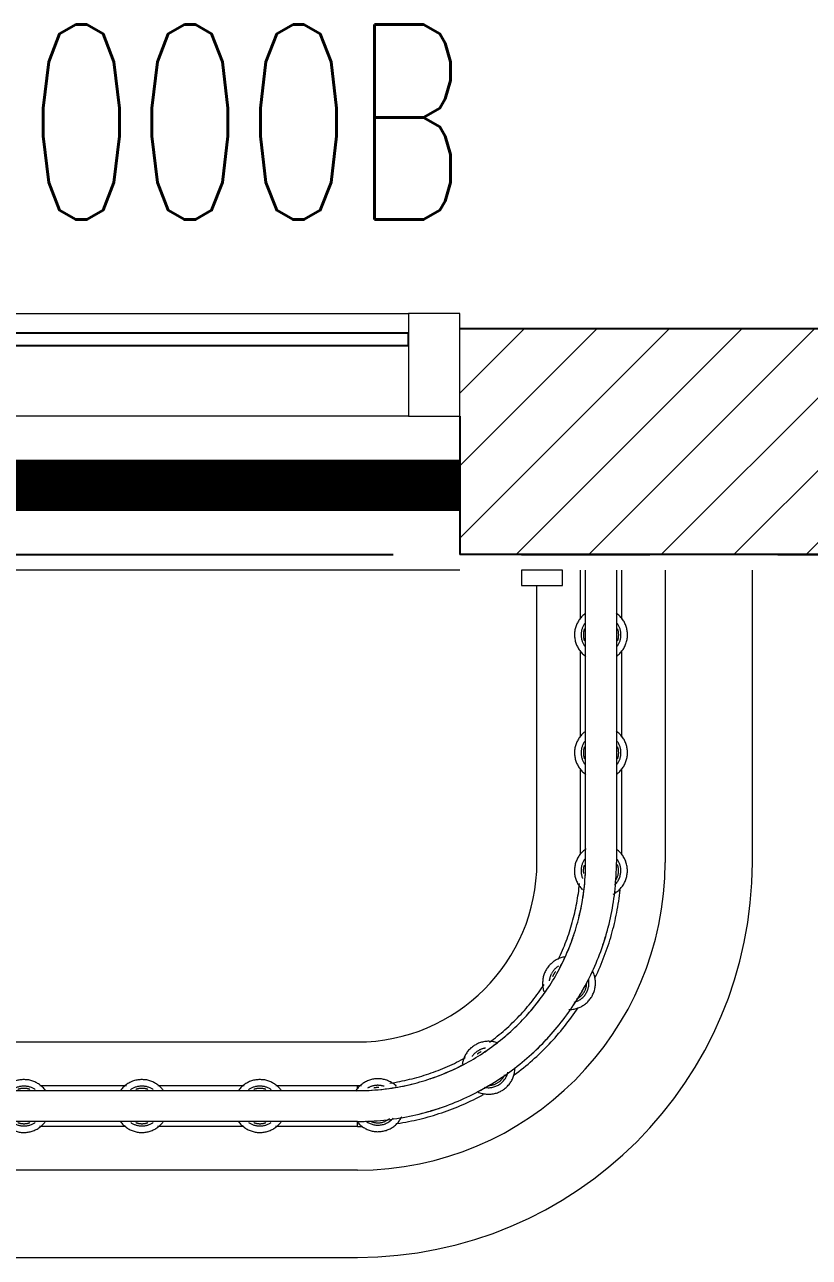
# Model space of a CAD drawing. Header units: millimetres. Extents: x -529861 to -223882, y -171969 to 61504.
# Drawn here: x -426157 to -425392, y -134162 to -132960 of the extents above; entities that cross this region are included whole.
import ezdxf
from ezdxf.enums import TextEntityAlignment as Align

# ---------------------------------------------------------------- set-up
doc = ezdxf.new("R2010")
doc.units = ezdxf.units.MM
doc.header["$LTSCALE"] = 5000
doc.linetypes.add('CENTER', pattern=[2, 1.25, -0.25, 0.25, -0.25])
doc.linetypes.add('Overhead', pattern=[3.96875, 2.38125, -1.5875])
for name, color, linetype, lineweight in [('A-DOOR', 8, 'Continuous', 9), ('A-DOOR-CUT', 7, 'Continuous', 18), ('A-DOOR-GLASS', 4, 'Continuous', 25), ('A-FLOR-HRAL-1', 8, 'Overhead', 5), ('A-WALL-CUT-1', 10, 'Continuous', 25), ('A-WALL-PATT-1', 8, 'Continuous', 5), ('A-WALL-PROJECTION', 7, 'Continuous', 9)]:
    doc.layers.add(name, color=color, linetype=linetype, lineweight=lineweight)
for name, color, linetype in [('KCS_AXIS', 18, 'CENTER'), ('KCS_BORDER', 3, 'Continuous'), ('KCS_LANH_TO', 3, 'Continuous'), ('KCS_TEXT', 2, 'Continuous')]:
    doc.layers.add(name, color=color, linetype=linetype)
doc.styles.add('vnsimpli', font='vnsimli.shx', dxfattribs={"width": 0.65})

# ---------------------------------------------------------------- blocks, each defined once
blk = doc.blocks.new('PHAO PT02 - PHAO PT02-710925-MẶT BẰNG ĐỊNH VỊ CỬA TẦNG 3')
at = {"layer": 'A-WALL-PROJECTION'}
for p, q in [((5610, 995), (5610, 710)), ((5695, 710), (5695, 995)), ((5310, 410), (3510, 410)), ((3510, 325), (5310, 325))]:
    blk.add_line(p, q, dxfattribs=at)
for radius in [385, 300]:
    blk.add_arc((5310, 710), radius, 270, 0, dxfattribs=at)
blk = doc.blocks.new('Railing - 15mm-V3-MẶT BẰNG ĐỊNH VỊ CỬA TẦNG 3')
at = {"layer": 'A-FLOR-HRAL-1'}
for p, q in [((-15.2, 20.9), (-16, 20.2)), ((15.2, -20.9), (16, -20.2))]:
    blk.add_line(p, q, dxfattribs=at)
at = {"layer": 'A-FLOR-HRAL-1', "flags": 128}
for points in [[(-15.2, 20.9), (-16, 20.2), (-16.8, 19.6), (-17.6, 18.9), (-18.3, 18.2), (-19, 17.4), (-19.7, 16.6), (-20.4, 15.8), (-21, 15), (-21.6, 14.2), (-22.1, 13.3), (-22.6, 12.4), (-23.1, 11.5), (-23.5, 10.6), (-23.9, 9.6), (-24.3, 8.6), (-24.6, 7.7), (-24.9, 6.7), (-25.2, 5.7), (-25.4, 4.7), (-25.5, 3.6), (-25.7, 2.6), (-25.7, 1.6), (-25.8, 0.6), (-25.8, 0)], [(-17.6, 18.9), (-18.3, 18.2), (-19, 17.4), (-19.7, 16.6), (-20.4, 15.8), (-21, 15), (-21.6, 14.2), (-22.1, 13.3)], [(17.2, 19.2), (16.4, 19.9), (15.6, 20.5), (14.8, 21.1)], [(25.8, 0), (25.8, 1), (25.7, 2.1), (25.6, 3.1), (25.5, 4.1), (25.3, 5.1), (25.1, 6.1), (24.8, 7.1), (24.5, 8.1), (24.1, 9.1), (23.8, 10), (23.3, 11), (22.9, 11.9), (22.4, 12.8), (21.9, 13.7), (21.3, 14.6), (20.7, 15.4), (20.1, 16.2), (19.4, 17), (18.7, 17.8), (18, 18.5), (17.2, 19.2), (16.4, 19.9), (15.6, 20.5), (14.8, 21.1)], [(21.9, 13.7), (21.3, 14.6), (20.7, 15.4), (20.1, 16.2), (19.4, 17), (18.7, 17.8), (18, 18.5)], [(-24.9, 6.7), (-25.2, 5.7), (-25.4, 4.7), (-25.5, 3.6), (-25.7, 2.6), (-25.7, 1.6), (-25.8, 0.6), (-25.8, 0)], [(25.8, 0), (25.8, 1), (25.7, 2.1), (25.6, 3.1), (25.5, 4.1), (25.3, 5.1), (25.1, 6.1)], [(-25.8, 0), (-25.8, -1), (-25.7, -2.1), (-25.6, -3.1), (-25.5, -4.1), (-25.3, -5.1), (-25.1, -6.1)], [(-25.8, 0), (-25.8, -1), (-25.7, -2.1), (-25.6, -3.1), (-25.5, -4.1), (-25.3, -5.1), (-25.1, -6.1), (-24.8, -7.1), (-24.5, -8.1), (-24.1, -9.1), (-23.8, -10), (-23.3, -11), (-22.9, -11.9), (-22.4, -12.8), (-21.9, -13.7), (-21.3, -14.6), (-20.7, -15.4), (-20.1, -16.2), (-19.4, -17), (-18.7, -17.8), (-18, -18.5), (-17.2, -19.2), (-16.4, -19.9), (-15.6, -20.5), (-14.8, -21.1)], [(15.2, -20.9), (16, -20.2), (16.8, -19.6), (17.6, -18.9), (18.3, -18.2), (19, -17.4), (19.7, -16.6), (20.4, -15.8), (21, -15), (21.6, -14.2), (22.1, -13.3), (22.6, -12.4), (23.1, -11.5), (23.5, -10.6), (23.9, -9.6), (24.3, -8.6), (24.6, -7.7), (24.9, -6.7), (25.2, -5.7), (25.4, -4.7), (25.5, -3.6), (25.7, -2.6), (25.7, -1.6), (25.8, -0.6), (25.8, 0)], [(24.9, -6.7), (25.2, -5.7), (25.4, -4.7), (25.5, -3.6), (25.7, -2.6), (25.7, -1.6), (25.8, -0.6), (25.8, 0)], [(-21.9, -13.7), (-21.3, -14.6), (-20.7, -15.4), (-20.1, -16.2), (-19.4, -17), (-18.7, -17.8), (-18, -18.5)], [(-17.2, -19.2), (-16.4, -19.9), (-15.6, -20.5), (-14.8, -21.1)], [(17.6, -18.9), (18.3, -18.2), (19, -17.4), (19.7, -16.6), (20.4, -15.8), (21, -15), (21.6, -14.2), (22.1, -13.3)]]:
    blk.add_lwpolyline(points, dxfattribs=at)
at = {"layer": 'A-FLOR-HRAL-1'}
for radius, start, end in [(19.4, 145.1781, 180), (19.4, 180, 214.8219), (17.2, 160.0293, 180), (17.2, 180, 199.9707), (19.4, 0, 34.8219), (19.4, 325.1781, 0), (17.2, 0, 19.9707), (17.2, 340.0293, 0)]:
    blk.add_arc((0, 0), radius, start, end, dxfattribs=at)
blk = doc.blocks.new('Railing - 15mm-V8-MẶT BẰNG ĐỊNH VỊ CỬA TẦNG 3')
at = {"layer": 'A-FLOR-HRAL-1'}
for p, q in [((-15.2, 20.9), (-16, 20.2)), ((15.2, -20.9), (16, -20.2))]:
    blk.add_line(p, q, dxfattribs=at)
at = {"layer": 'A-FLOR-HRAL-1', "flags": 128}
for points in [[(-15.2, 20.9), (-16, 20.2), (-16.8, 19.6), (-17.6, 18.9), (-18.3, 18.2), (-19, 17.4), (-19.7, 16.6), (-20.4, 15.8), (-21, 15), (-21.6, 14.2), (-22.1, 13.3), (-22.6, 12.4), (-23.1, 11.5), (-23.5, 10.6), (-23.9, 9.6), (-24.3, 8.6), (-24.6, 7.7), (-24.9, 6.7), (-25.2, 5.7), (-25.4, 4.7), (-25.5, 3.6), (-25.7, 2.6), (-25.7, 1.6), (-25.8, 0.6), (-25.8, 0)], [(-17.6, 18.9), (-18.3, 18.2), (-19, 17.4), (-19.7, 16.6), (-20.4, 15.8), (-21, 15), (-21.6, 14.2), (-22.1, 13.3)], [(17.2, 19.2), (16.4, 19.9), (15.6, 20.5), (14.8, 21.1)], [(25.8, 0), (25.8, 1), (25.7, 2.1), (25.6, 3.1), (25.5, 4.1), (25.3, 5.1), (25.1, 6.1), (24.8, 7.1), (24.5, 8.1), (24.1, 9.1), (23.8, 10), (23.3, 11), (22.9, 11.9), (22.4, 12.8), (21.9, 13.7), (21.3, 14.6), (20.7, 15.4), (20.1, 16.2), (19.4, 17), (18.7, 17.8), (18, 18.5), (17.2, 19.2), (16.4, 19.9), (15.6, 20.5), (14.8, 21.1)], [(21.9, 13.7), (21.3, 14.6), (20.7, 15.4), (20.1, 16.2), (19.4, 17), (18.7, 17.8), (18, 18.5)], [(-24.9, 6.7), (-25.2, 5.7), (-25.4, 4.7), (-25.5, 3.6), (-25.7, 2.6), (-25.7, 1.6), (-25.8, 0.6), (-25.8, 0)], [(25.8, 0), (25.8, 1), (25.7, 2.1), (25.6, 3.1), (25.5, 4.1), (25.3, 5.1), (25.1, 6.1)], [(-25.8, 0), (-25.8, -1), (-25.7, -2.1), (-25.6, -3.1), (-25.5, -4.1), (-25.3, -5.1), (-25.1, -6.1)], [(-25.8, 0), (-25.8, -1), (-25.7, -2.1), (-25.6, -3.1), (-25.5, -4.1), (-25.3, -5.1), (-25.1, -6.1), (-24.8, -7.1), (-24.5, -8.1), (-24.1, -9.1), (-23.8, -10), (-23.3, -11), (-22.9, -11.9), (-22.4, -12.8), (-21.9, -13.7), (-21.3, -14.6), (-20.7, -15.4), (-20.1, -16.2), (-19.4, -17), (-18.7, -17.8), (-18, -18.5), (-17.2, -19.2), (-16.4, -19.9), (-15.6, -20.5), (-14.8, -21.1)], [(15.2, -20.9), (16, -20.2), (16.8, -19.6), (17.6, -18.9), (18.3, -18.2), (19, -17.4), (19.7, -16.6), (20.4, -15.8), (21, -15), (21.6, -14.2), (22.1, -13.3), (22.6, -12.4), (23.1, -11.5), (23.5, -10.6), (23.9, -9.6), (24.3, -8.6), (24.6, -7.7), (24.9, -6.7), (25.2, -5.7), (25.4, -4.7), (25.5, -3.6), (25.7, -2.6), (25.7, -1.6), (25.8, -0.6), (25.8, 0)], [(24.9, -6.7), (25.2, -5.7), (25.4, -4.7), (25.5, -3.6), (25.7, -2.6), (25.7, -1.6), (25.8, -0.6), (25.8, 0)], [(-21.9, -13.7), (-21.3, -14.6), (-20.7, -15.4), (-20.1, -16.2), (-19.4, -17), (-18.7, -17.8), (-18, -18.5)], [(-17.2, -19.2), (-16.4, -19.9), (-15.6, -20.5), (-14.8, -21.1)], [(17.6, -18.9), (18.3, -18.2), (19, -17.4), (19.7, -16.6), (20.4, -15.8), (21, -15), (21.6, -14.2), (22.1, -13.3)]]:
    blk.add_lwpolyline(points, dxfattribs=at)
at = {"layer": 'A-FLOR-HRAL-1'}
for radius, start, end in [(19.4, 146.3817, 180), (19.4, 180, 214.8219), (17.2, 160.0293, 180), (17.2, 180, 199.9707), (19.4, 0, 34.8219), (19.4, 325.1781, 0), (17.2, 0, 19.9707), (17.2, 340.0293, 0)]:
    blk.add_arc((0, 0), radius, start, end, dxfattribs=at)
blk = doc.blocks.new('Railing - 15mm-V9-MẶT BẰNG ĐỊNH VỊ CỬA TẦNG 3')
at = {"layer": 'A-FLOR-HRAL-1'}
blk.add_line((-15.2, 20.9), (-16, 20.2), dxfattribs=at)
at = {"layer": 'A-FLOR-HRAL-1', "flags": 128}
for points in [[(-15.2, 20.9), (-16, 20.2), (-16.8, 19.6), (-17.6, 18.9), (-18.3, 18.2), (-19, 17.4), (-19.7, 16.6), (-20.4, 15.8), (-21, 15), (-21.6, 14.2), (-22.1, 13.3), (-22.6, 12.4), (-23.1, 11.5), (-23.5, 10.6), (-23.9, 9.6), (-24.3, 8.6), (-24.6, 7.7), (-24.9, 6.7), (-25.2, 5.7), (-25.4, 4.7), (-25.5, 3.6), (-25.7, 2.6), (-25.7, 1.6), (-25.8, 0.6), (-25.8, 0)], [(-17.6, 18.9), (-18.3, 18.2), (-19, 17.4), (-19.7, 16.6), (-20.4, 15.8), (-21, 15), (-21.6, 14.2), (-22.1, 13.3)], [(17.2, 19.2), (16.4, 19.9), (15.6, 20.5), (14.8, 21.1)], [(25.8, 0), (25.8, 1), (25.7, 2.1), (25.6, 3.1), (25.5, 4.1), (25.3, 5.1), (25.1, 6.1), (24.8, 7.1), (24.5, 8.1), (24.1, 9.1), (23.8, 10), (23.3, 11), (22.9, 11.9), (22.4, 12.8), (21.9, 13.7), (21.3, 14.6), (20.7, 15.4), (20.1, 16.2), (19.4, 17), (18.7, 17.8), (18, 18.5), (17.2, 19.2), (16.4, 19.9), (15.6, 20.5), (14.8, 21.1)], [(21.9, 13.7), (21.3, 14.6), (20.7, 15.4), (20.1, 16.2), (19.4, 17), (18.7, 17.8), (18, 18.5)], [(-24.9, 6.7), (-25.2, 5.7), (-25.4, 4.7), (-25.5, 3.6), (-25.7, 2.6), (-25.7, 1.6), (-25.8, 0.6), (-25.8, 0)], [(25.8, 0), (25.8, 1), (25.7, 2.1), (25.6, 3.1), (25.5, 4.1), (25.3, 5.1), (25.1, 6.1)], [(-25.8, 0), (-25.8, -1), (-25.7, -2.1), (-25.6, -3.1), (-25.5, -4.1), (-25.3, -5.1), (-25.1, -6.1)], [(-25.8, 0), (-25.8, -1), (-25.7, -2.1), (-25.6, -3.1), (-25.5, -4.1), (-25.3, -5.1), (-25.1, -6.1), (-24.8, -7.1), (-24.5, -8.1), (-24.1, -9.1), (-23.8, -10), (-23.3, -11), (-22.9, -11.9), (-22.4, -12.8), (-21.9, -13.7), (-21.3, -14.6), (-20.7, -15.4), (-20.1, -16.2), (-19.4, -17), (-18.7, -17.8), (-18, -18.5), (-17.2, -19.2), (-16.4, -19.9), (-15.6, -20.5), (-14.9, -21.1)], [(14.9, -21.1), (15.2, -20.9), (16, -20.2), (16.8, -19.6), (17.6, -18.9), (18.3, -18.2), (19, -17.4), (19.7, -16.6), (20.4, -15.8), (21, -15), (21.6, -14.2), (22.1, -13.3), (22.6, -12.4), (23.1, -11.5), (23.5, -10.6), (23.9, -9.6), (24.3, -8.6), (24.6, -7.7), (24.9, -6.7), (25.2, -5.7), (25.4, -4.7), (25.5, -3.6), (25.7, -2.6), (25.7, -1.6), (25.8, -0.6), (25.8, 0)], [(24.9, -6.7), (25.2, -5.7), (25.4, -4.7), (25.5, -3.6), (25.7, -2.6), (25.7, -1.6), (25.8, -0.6), (25.8, 0)], [(-21.9, -13.7), (-21.3, -14.6), (-20.7, -15.4), (-20.1, -16.2), (-19.4, -17), (-18.7, -17.8), (-18, -18.5)], [(-17.2, -19.2), (-16.4, -19.9), (-15.6, -20.5), (-14.9, -21.1)], [(14.9, -21.1), (15.2, -20.9), (16, -20.2)], [(17.6, -18.9), (18.3, -18.2), (19, -17.4), (19.7, -16.6), (20.4, -15.8), (21, -15), (21.6, -14.2), (22.1, -13.3)]]:
    blk.add_lwpolyline(points, dxfattribs=at)
at = {"layer": 'A-FLOR-HRAL-1'}
for radius, start, end in [(19.4, 145.1781, 180), (19.4, 180, 214.8219), (17.2, 160.0293, 180), (17.2, 180, 199.9707), (19.4, 0, 34.8219), (19.4, 325.1781, 0), (17.2, 0, 19.9707), (17.2, 340.0293, 0)]:
    blk.add_arc((0, 0), radius, start, end, dxfattribs=at)
blk = doc.blocks.new('Railing - 15mm-V10-MẶT BẰNG ĐỊNH VỊ CỬA TẦNG 3')
at = {"layer": 'A-FLOR-HRAL-1', "flags": 128}
for points in [[(-14.3, 21.4), (-15.2, 20.9), (-16, 20.2), (-16.8, 19.6), (-17.6, 18.9), (-18.3, 18.2), (-19, 17.4), (-19.7, 16.6), (-20.4, 15.8), (-21, 15), (-21.6, 14.2), (-22.1, 13.3), (-22.6, 12.4), (-23.1, 11.5), (-23.5, 10.6), (-23.9, 9.6), (-24.3, 8.6), (-24.6, 7.7), (-24.9, 6.7), (-25.2, 5.7), (-25.4, 4.7), (-25.5, 3.6), (-25.7, 2.6), (-25.7, 1.6), (-25.8, 0.6), (-25.8, 0)], [(-17.6, 18.9), (-18.3, 18.2), (-19, 17.4), (-19.7, 16.6), (-20.4, 15.8), (-21, 15), (-21.6, 14.2), (-22.1, 13.3)], [(-14.3, 21.4), (-15.2, 20.9), (-16, 20.2)], [(17.2, 19.2), (16.4, 19.9), (15.6, 20.5)], [(25.8, 0), (25.8, 1), (25.7, 2.1), (25.6, 3.1), (25.5, 4.1), (25.3, 5.1), (25.1, 6.1), (24.8, 7.1), (24.5, 8.1), (24.1, 9.1), (23.8, 10), (23.3, 11), (22.9, 11.9), (22.4, 12.8), (21.9, 13.7), (21.3, 14.6), (20.7, 15.4), (20.1, 16.2), (19.4, 17), (18.7, 17.8), (18, 18.5), (17.2, 19.2), (16.4, 19.9), (15.6, 20.5)], [(21.9, 13.7), (21.3, 14.6), (20.7, 15.4), (20.1, 16.2), (19.4, 17), (18.7, 17.8), (18, 18.5)], [(-24.9, 6.7), (-25.2, 5.7), (-25.4, 4.7), (-25.5, 3.6), (-25.7, 2.6), (-25.7, 1.6), (-25.8, 0.6), (-25.8, 0)], [(25.8, 0), (25.8, 1), (25.7, 2.1), (25.6, 3.1), (25.5, 4.1), (25.3, 5.1), (25.1, 6.1)], [(-25.8, 0), (-25.8, -1), (-25.7, -2.1), (-25.6, -3.1), (-25.5, -4.1), (-25.3, -5.1), (-25.1, -6.1)], [(-25.8, 0), (-25.8, -1), (-25.7, -2.1), (-25.6, -3.1), (-25.5, -4.1), (-25.3, -5.1), (-25.1, -6.1), (-24.8, -7.1), (-24.5, -8.1), (-24.1, -9.1), (-23.8, -10), (-23.3, -11), (-22.9, -11.9), (-22.4, -12.8), (-21.9, -13.7), (-21.3, -14.6), (-20.7, -15.4), (-20.1, -16.2), (-19.4, -17), (-18.7, -17.8), (-18, -18.5), (-17.2, -19.2), (-16.4, -19.9), (-15.6, -20.5), (-14.8, -21.1), (-13.9, -21.7), (-13.1, -22.2)], [(16.8, -19.6), (17.6, -18.9), (18.3, -18.2), (19, -17.4), (19.7, -16.6), (20.4, -15.8), (21, -15), (21.6, -14.2), (22.1, -13.3), (22.6, -12.4), (23.1, -11.5), (23.5, -10.6), (23.9, -9.6), (24.3, -8.6), (24.6, -7.7), (24.9, -6.7), (25.2, -5.7), (25.4, -4.7), (25.5, -3.6), (25.7, -2.6), (25.7, -1.6), (25.8, -0.6), (25.8, 0)], [(24.9, -6.7), (25.2, -5.7), (25.4, -4.7), (25.5, -3.6), (25.7, -2.6), (25.7, -1.6), (25.8, -0.6), (25.8, 0)], [(-21.9, -13.7), (-21.3, -14.6), (-20.7, -15.4), (-20.1, -16.2), (-19.4, -17), (-18.7, -17.8), (-18, -18.5)], [(-17.2, -19.2), (-16.4, -19.9), (-15.6, -20.5), (-14.8, -21.1), (-13.9, -21.7), (-13.1, -22.2)], [(17.6, -18.9), (18.3, -18.2), (19, -17.4), (19.7, -16.6), (20.4, -15.8), (21, -15), (21.6, -14.2), (22.1, -13.3)]]:
    blk.add_lwpolyline(points, dxfattribs=at)
at = {"layer": 'A-FLOR-HRAL-1'}
for radius, start, end in [(19.4, 136.3321, 180), (19.4, 180, 225), (17.2, 152.9141, 180), (17.2, 180, 215.6524), (17.2, 0, 8.8754), (17.2, 352.2484, 0), (19.4, 0, 26.1968), (19.4, 337.1202, 0)]:
    blk.add_arc((0, 0), radius, start, end, dxfattribs=at)
blk = doc.blocks.new('Railing - 15mm-V11-MẶT BẰNG ĐỊNH VỊ CỬA TẦNG 3')
at = {"layer": 'A-FLOR-HRAL-1'}
blk.add_line((17.2, 19.2), (16.5, 19.8), dxfattribs=at)
at = {"layer": 'A-FLOR-HRAL-1', "flags": 128}
for points in [[(-13.5, 22), (-14.3, 21.4), (-15.2, 20.9), (-16, 20.2), (-16.8, 19.6), (-17.6, 18.9), (-18.3, 18.2), (-19, 17.4), (-19.7, 16.6), (-20.4, 15.8), (-21, 15), (-21.6, 14.2), (-22.1, 13.3), (-22.6, 12.4), (-23.1, 11.5), (-23.5, 10.6), (-23.9, 9.6), (-24.3, 8.6), (-24.6, 7.7), (-24.9, 6.7), (-25.2, 5.7), (-25.4, 4.7), (-25.5, 3.6), (-25.7, 2.6), (-25.7, 1.6), (-25.8, 0.6), (-25.8, 0)], [(-17.6, 18.9), (-18.3, 18.2), (-19, 17.4), (-19.7, 16.6), (-20.4, 15.8), (-21, 15), (-21.6, 14.2), (-22.1, 13.3), (-22.6, 12.4)], [(-14.3, 21.4), (-15.2, 20.9), (-16, 20.2)], [(25.8, 0), (25.8, 1), (25.7, 2.1), (25.6, 3.1), (25.5, 4.1), (25.3, 5.1), (25.1, 6.1), (24.8, 7.1), (24.5, 8.1), (24.1, 9.1), (23.8, 10), (23.3, 11), (22.9, 11.9), (22.4, 12.8), (21.9, 13.7), (21.3, 14.6), (20.7, 15.4), (20.1, 16.2), (19.4, 17), (18.7, 17.8), (18, 18.5), (17.2, 19.2), (16.5, 19.8)], [(21.9, 13.7), (21.3, 14.6), (20.7, 15.4), (20.1, 16.2), (19.4, 17), (18.7, 17.8), (18, 18.5)], [(-25.2, 5.7), (-25.4, 4.7), (-25.5, 3.6), (-25.7, 2.6), (-25.7, 1.6), (-25.8, 0.6), (-25.8, 0)], [(25.8, 0), (25.8, 1), (25.7, 2.1), (25.6, 3.1), (25.5, 4.1), (25.3, 5.1), (25.1, 6.1)], [(-25.8, 0), (-25.8, -1), (-25.7, -2.1), (-25.6, -3.1), (-25.5, -4.1), (-25.3, -5.1), (-25.1, -6.1)], [(-25.8, 0), (-25.8, -1), (-25.7, -2.1), (-25.6, -3.1), (-25.5, -4.1), (-25.3, -5.1), (-25.1, -6.1), (-24.8, -7.1), (-24.5, -8.1), (-24.1, -9.1), (-23.8, -10), (-23.3, -11), (-22.9, -11.9), (-22.4, -12.8), (-21.9, -13.7), (-21.3, -14.6), (-20.7, -15.4), (-20.1, -16.2), (-19.4, -17), (-18.7, -17.8), (-18, -18.5), (-17.2, -19.2), (-16.4, -19.9), (-15.6, -20.5), (-14.8, -21.1), (-13.9, -21.7)], [(16, -20.2), (16.8, -19.6), (17.6, -18.9), (18.3, -18.2), (19, -17.4), (19.7, -16.6), (20.4, -15.8), (21, -15), (21.6, -14.2), (22.1, -13.3), (22.6, -12.4), (23.1, -11.5), (23.5, -10.6), (23.9, -9.6), (24.3, -8.6), (24.6, -7.7), (24.9, -6.7), (25.2, -5.7), (25.4, -4.7), (25.5, -3.6), (25.7, -2.6), (25.7, -1.6), (25.8, -0.6), (25.8, 0)], [(25.2, -5.7), (25.4, -4.7), (25.5, -3.6), (25.7, -2.6), (25.7, -1.6), (25.8, -0.6), (25.8, 0)], [(-21.9, -13.7), (-21.3, -14.6), (-20.7, -15.4), (-20.1, -16.2), (-19.4, -17), (-18.7, -17.8), (-18, -18.5)], [(-17.2, -19.2), (-16.4, -19.9), (-15.6, -20.5), (-14.8, -21.1), (-13.9, -21.7)], [(17.6, -18.9), (18.3, -18.2), (19, -17.4), (19.7, -16.6), (20.4, -15.8), (21, -15), (21.6, -14.2), (22.1, -13.3), (22.6, -12.4)]]:
    blk.add_lwpolyline(points, dxfattribs=at)
at = {"layer": 'A-FLOR-HRAL-1'}
for radius, start, end in [(19.4, 135, 180), (19.4, 180, 225), (17.2, 145.3214, 180), (17.2, 180, 213.4576), (17.2, 0, 7.4247), (17.2, 352.3043, 0), (19.4, 335.7778, 0), (19.4, 0, 23.3694)]:
    blk.add_arc((0, 0), radius, start, end, dxfattribs=at)
blk = doc.blocks.new('Railing - 15mm-V12-MẶT BẰNG ĐỊNH VỊ CỬA TẦNG 3')
at = {"layer": 'A-FLOR-HRAL-1', "flags": 128}
for points in [[(-12.6, 22.5), (-13.5, 22), (-14.3, 21.4), (-15.2, 20.9), (-16, 20.2), (-16.8, 19.6), (-17.6, 18.9), (-18.3, 18.2), (-19, 17.4), (-19.7, 16.6), (-20.4, 15.8), (-21, 15), (-21.6, 14.2), (-22.1, 13.3), (-22.6, 12.4), (-23.1, 11.5), (-23.5, 10.6), (-23.9, 9.6), (-24.3, 8.6), (-24.6, 7.7), (-24.9, 6.7), (-25.2, 5.7), (-25.4, 4.7), (-25.5, 3.6), (-25.7, 2.6), (-25.7, 1.6), (-25.8, 0.6), (-25.8, 0)], [(-17.6, 18.9), (-18.3, 18.2), (-19, 17.4), (-19.7, 16.6), (-20.4, 15.8), (-21, 15), (-21.6, 14.2), (-22.1, 13.3)], [(-12.6, 22.5), (-13.5, 22), (-14.3, 21.4), (-15.2, 20.9), (-16, 20.2)], [(25.8, 0), (25.8, 1), (25.7, 2.1), (25.6, 3.1), (25.5, 4.1), (25.3, 5.1), (25.1, 6.1), (24.8, 7.1), (24.5, 8.1), (24.1, 9.1), (23.8, 10), (23.3, 11), (22.9, 11.9), (22.4, 12.8), (21.9, 13.7), (21.3, 14.6), (20.7, 15.4), (20.1, 16.2), (19.4, 17), (18.7, 17.8), (18, 18.5), (17.2, 19.2)], [(21.9, 13.7), (21.3, 14.6), (20.7, 15.4), (20.1, 16.2), (19.4, 17), (18.7, 17.8), (18, 18.5)], [(-25.2, 5.7), (-25.4, 4.7), (-25.5, 3.6), (-25.7, 2.6), (-25.7, 1.6), (-25.8, 0.6), (-25.8, 0)], [(-25.8, 0), (-25.8, -1), (-25.7, -2.1), (-25.6, -3.1), (-25.5, -4.1), (-25.3, -5.1), (-25.1, -6.1), (-24.8, -7.1), (-24.5, -8.1), (-24.1, -9.1), (-23.8, -10), (-23.3, -11), (-22.9, -11.9), (-22.4, -12.8), (-21.9, -13.7), (-21.3, -14.6), (-20.7, -15.4), (-20.1, -16.2), (-19.4, -17), (-18.7, -17.8), (-18, -18.5), (-17.2, -19.2), (-16.4, -19.9), (-15.6, -20.5), (-14.8, -21.1), (-13.9, -21.7)], [(25.8, 0), (25.8, 1), (25.7, 2.1), (25.6, 3.1), (25.5, 4.1), (25.3, 5.1), (25.1, 6.1)], [(-25.8, 0), (-25.8, -1), (-25.7, -2.1), (-25.6, -3.1), (-25.5, -4.1), (-25.3, -5.1), (-25.1, -6.1)], [(16, -20.2), (16.8, -19.6), (17.6, -18.9), (18.3, -18.2), (19, -17.4), (19.7, -16.6), (20.4, -15.8), (21, -15), (21.6, -14.2), (22.1, -13.3), (22.6, -12.4), (23.1, -11.5), (23.5, -10.6), (23.9, -9.6), (24.3, -8.6), (24.6, -7.7), (24.9, -6.7), (25.2, -5.7), (25.4, -4.7), (25.5, -3.6), (25.7, -2.6), (25.7, -1.6), (25.8, -0.6), (25.8, 0)], [(25.2, -5.7), (25.4, -4.7), (25.5, -3.6), (25.7, -2.6), (25.7, -1.6), (25.8, -0.6), (25.8, 0)], [(-21.9, -13.7), (-21.3, -14.6), (-20.7, -15.4), (-20.1, -16.2), (-19.4, -17), (-18.7, -17.8), (-18, -18.5)], [(-17.2, -19.2), (-16.4, -19.9), (-15.6, -20.5), (-14.8, -21.1), (-13.9, -21.7)], [(17.6, -18.9), (18.3, -18.2), (19, -17.4), (19.7, -16.6), (20.4, -15.8), (21, -15), (21.6, -14.2), (22.1, -13.3)]]:
    blk.add_lwpolyline(points, dxfattribs=at)
at = {"layer": 'A-FLOR-HRAL-1'}
for radius, start, end in [(19.4, 135, 180), (19.4, 180, 221.3), (17.2, 144.2331, 180), (17.2, 180, 209.0592), (17.2, 349.6128, 0), (17.2, 0, 8.4392), (19.4, 331.7266, 0), (19.4, 0.8656, 22.971)]:
    blk.add_arc((0, 0), radius, start, end, dxfattribs=at)
blk = doc.blocks.new('Railing - 15mm-V13-MẶT BẰNG ĐỊNH VỊ CỬA TẦNG 3')
at = {"layer": 'A-FLOR-HRAL-1'}
blk.add_line((15.2, -20.9), (16, -20.2), dxfattribs=at)
at = {"layer": 'A-FLOR-HRAL-1', "flags": 128}
for points in [[(-12.6, 22.5), (-13.5, 22), (-14.3, 21.4), (-15.2, 20.9), (-16, 20.2), (-16.8, 19.6), (-17.6, 18.9), (-18.3, 18.2), (-19, 17.4), (-19.7, 16.6), (-20.4, 15.8), (-21, 15), (-21.6, 14.2), (-22.1, 13.3), (-22.6, 12.4), (-23.1, 11.5), (-23.5, 10.6), (-23.9, 9.6), (-24.3, 8.6), (-24.6, 7.7), (-24.9, 6.7), (-25.2, 5.7), (-25.4, 4.7), (-25.5, 3.6), (-25.7, 2.6), (-25.7, 1.6), (-25.8, 0.6), (-25.8, 0)], [(-17.6, 18.9), (-18.3, 18.2), (-19, 17.4), (-19.7, 16.6), (-20.4, 15.8), (-21, 15), (-21.6, 14.2), (-22.1, 13.3)], [(-14.3, 21.4), (-15.2, 20.9), (-16, 20.2)], [(25.8, 0), (25.8, 1), (25.7, 2.1), (25.6, 3.1), (25.5, 4.1), (25.3, 5.1), (25.1, 6.1), (24.8, 7.1), (24.5, 8.1), (24.1, 9.1), (23.8, 10), (23.3, 11), (22.9, 11.9), (22.4, 12.8), (21.9, 13.7), (21.3, 14.6), (20.7, 15.4), (20.1, 16.2), (19.4, 17), (18.7, 17.8), (18, 18.5), (17.2, 19.2)], [(21.9, 13.7), (21.3, 14.6), (20.7, 15.4), (20.1, 16.2), (19.4, 17), (18.7, 17.8), (18, 18.4)], [(-25.2, 5.7), (-25.4, 4.7), (-25.5, 3.6), (-25.7, 2.6), (-25.7, 1.6), (-25.8, 0.6), (-25.8, 0)], [(-25.8, 0), (-25.8, -1), (-25.7, -2.1), (-25.6, -3.1), (-25.5, -4.1), (-25.3, -5.1), (-25.1, -6.1), (-24.8, -7.1)], [(-25.8, 0), (-25.8, -1), (-25.7, -2.1), (-25.6, -3.1), (-25.5, -4.1), (-25.3, -5.1), (-25.1, -6.1), (-24.8, -7.1), (-24.5, -8.1), (-24.1, -9.1), (-23.8, -10), (-23.3, -11), (-22.9, -11.9), (-22.4, -12.8), (-21.9, -13.7), (-21.3, -14.6), (-20.7, -15.4), (-20.1, -16.2), (-19.4, -17), (-18.7, -17.8), (-18, -18.5), (-17.2, -19.2), (-16.4, -19.9), (-15.6, -20.5), (-14.8, -21.1)], [(15.2, -20.9), (16, -20.2), (16.8, -19.6), (17.6, -18.9), (18.3, -18.2), (19, -17.4), (19.7, -16.6), (20.4, -15.8), (21, -15), (21.6, -14.2), (22.1, -13.3), (22.6, -12.4), (23.1, -11.5), (23.5, -10.6), (23.9, -9.6), (24.3, -8.6), (24.6, -7.7), (24.9, -6.7), (25.2, -5.7), (25.4, -4.7), (25.5, -3.6), (25.7, -2.6), (25.7, -1.6), (25.8, -0.6), (25.8, 0)], [(25.8, 0), (25.8, 1), (25.7, 2.1), (25.6, 3.1), (25.5, 4.1), (25.3, 5.1), (25.1, 6.1), (24.8, 7.1)], [(25.2, -5.7), (25.4, -4.7), (25.5, -3.6), (25.7, -2.6), (25.7, -1.6), (25.8, -0.6), (25.8, 0)], [(-21.9, -13.7), (-21.3, -14.6), (-20.7, -15.4), (-20.1, -16.2), (-19.4, -17), (-18.7, -17.8), (-18, -18.5)], [(-17.2, -19.2), (-16.4, -19.9), (-15.6, -20.5), (-14.8, -21.1)], [(17.6, -18.9), (18.3, -18.2), (19, -17.4), (19.7, -16.6), (20.4, -15.8), (21, -15), (21.6, -14.2), (22.1, -13.3)]]:
    blk.add_lwpolyline(points, dxfattribs=at)
at = {"layer": 'A-FLOR-HRAL-1'}
for radius, start, end in [(19.4, 135, 180), (19.4, 180, 216.676), (17.2, 146.3794, 180), (17.2, 180, 202.9185), (19.4, 326.8778, 0), (17.2, 343.2859, 0), (17.2, 0, 11.3937), (19.4, 0, 24.481)]:
    blk.add_arc((0, 0), radius, start, end, dxfattribs=at)
blk = doc.blocks.new('Railing - 15mm-V4-MẶT BẰNG ĐỊNH VỊ CỬA TẦNG 3')
at = {"layer": 'A-FLOR-HRAL-1'}
for p, q in [((-15.2, 20.9), (-16, 20.2)), ((15.2, -20.9), (16, -20.2))]:
    blk.add_line(p, q, dxfattribs=at)
at = {"layer": 'A-FLOR-HRAL-1', "flags": 128}
for points in [[(-15.2, 20.9), (-16, 20.2), (-16.8, 19.6), (-17.6, 18.9), (-18.3, 18.2), (-19, 17.4), (-19.7, 16.6), (-20.4, 15.8), (-21, 15), (-21.6, 14.2), (-22.1, 13.3), (-22.6, 12.4), (-23.1, 11.5), (-23.5, 10.6), (-23.9, 9.6), (-24.3, 8.6), (-24.6, 7.7), (-24.9, 6.7), (-25.2, 5.7), (-25.4, 4.7), (-25.5, 3.6), (-25.7, 2.6), (-25.7, 1.6), (-25.8, 0.6), (-25.8, 0)], [(-17.6, 18.9), (-18.3, 18.2), (-19, 17.4), (-19.7, 16.6), (-20.4, 15.8), (-21, 15), (-21.6, 14.2), (-22.1, 13.3)], [(17.2, 19.2), (16.4, 19.9), (15.6, 20.5), (14.8, 21.1)], [(25.8, 0), (25.8, 1), (25.7, 2.1), (25.6, 3.1), (25.5, 4.1), (25.3, 5.1), (25.1, 6.1), (24.8, 7.1), (24.5, 8.1), (24.1, 9.1), (23.8, 10), (23.3, 11), (22.9, 11.9), (22.4, 12.8), (21.9, 13.7), (21.3, 14.6), (20.7, 15.4), (20.1, 16.2), (19.4, 17), (18.7, 17.8), (18, 18.5), (17.2, 19.2), (16.4, 19.9), (15.6, 20.5), (14.8, 21.1)], [(21.9, 13.7), (21.3, 14.6), (20.7, 15.4), (20.1, 16.2), (19.4, 17), (18.7, 17.8), (18, 18.5)], [(-24.9, 6.7), (-25.2, 5.7), (-25.4, 4.7), (-25.5, 3.6), (-25.7, 2.6), (-25.7, 1.6), (-25.8, 0.6), (-25.8, 0)], [(25.8, 0), (25.8, 1), (25.7, 2.1), (25.6, 3.1), (25.5, 4.1), (25.3, 5.1), (25.1, 6.1)], [(-25.8, 0), (-25.8, -1), (-25.7, -2.1), (-25.6, -3.1), (-25.5, -4.1), (-25.3, -5.1), (-25.1, -6.1)], [(-25.8, 0), (-25.8, -1), (-25.7, -2.1), (-25.6, -3.1), (-25.5, -4.1), (-25.3, -5.1), (-25.1, -6.1), (-24.8, -7.1), (-24.5, -8.1), (-24.1, -9.1), (-23.8, -10), (-23.3, -11), (-22.9, -11.9), (-22.4, -12.8), (-21.9, -13.7), (-21.3, -14.6), (-20.7, -15.4), (-20.1, -16.2), (-19.4, -17), (-18.7, -17.8), (-18, -18.5), (-17.2, -19.2), (-16.4, -19.9), (-15.6, -20.5), (-14.8, -21.1)], [(15.2, -20.9), (16, -20.2), (16.8, -19.6), (17.6, -18.9), (18.3, -18.2), (19, -17.4), (19.7, -16.6), (20.4, -15.8), (21, -15), (21.6, -14.2), (22.1, -13.3), (22.6, -12.4), (23.1, -11.5), (23.5, -10.6), (23.9, -9.6), (24.3, -8.6), (24.6, -7.7), (24.9, -6.7), (25.2, -5.7), (25.4, -4.7), (25.5, -3.6), (25.7, -2.6), (25.7, -1.6), (25.8, -0.6), (25.8, 0)], [(24.9, -6.7), (25.2, -5.7), (25.4, -4.7), (25.5, -3.6), (25.7, -2.6), (25.7, -1.6), (25.8, -0.6), (25.8, 0)], [(-21.9, -13.7), (-21.3, -14.6), (-20.7, -15.4), (-20.1, -16.2), (-19.4, -17), (-18.7, -17.8), (-18, -18.5)], [(-17.2, -19.2), (-16.4, -19.9), (-15.6, -20.5), (-14.8, -21.1)], [(17.6, -18.9), (18.3, -18.2), (19, -17.4), (19.7, -16.6), (20.4, -15.8), (21, -15), (21.6, -14.2), (22.1, -13.3)]]:
    blk.add_lwpolyline(points, dxfattribs=at)
at = {"layer": 'A-FLOR-HRAL-1'}
for radius, start, end in [(19.4, 145.1781, 180), (19.4, 180, 214.8219), (17.2, 160.0293, 180), (17.2, 180, 199.9707), (19.4, 0, 34.8219), (19.4, 325.1781, 0), (17.2, 0, 19.9707), (17.2, 340.0293, 0)]:
    blk.add_arc((0, 0), radius, start, end, dxfattribs=at)
blk = doc.blocks.new('Railing - 15mm-V14-MẶT BẰNG ĐỊNH VỊ CỬA TẦNG 3')
at = {"layer": 'A-FLOR-HRAL-1'}
for p, q in [((-15.2, 20.9), (-16, 20.2)), ((15.2, -20.9), (16, -20.2))]:
    blk.add_line(p, q, dxfattribs=at)
at = {"layer": 'A-FLOR-HRAL-1', "flags": 128}
for points in [[(-15.2, 20.9), (-16, 20.2), (-16.8, 19.6), (-17.6, 18.9), (-18.3, 18.2), (-19, 17.4), (-19.7, 16.6), (-20.4, 15.8), (-21, 15), (-21.6, 14.2), (-22.1, 13.3), (-22.6, 12.4), (-23.1, 11.5), (-23.5, 10.6), (-23.9, 9.6), (-24.3, 8.6), (-24.6, 7.7), (-24.9, 6.7), (-25.2, 5.7), (-25.4, 4.7), (-25.5, 3.6), (-25.7, 2.6), (-25.7, 1.6), (-25.8, 0.6), (-25.8, 0)], [(-17.6, 18.9), (-18.3, 18.2), (-19, 17.4), (-19.7, 16.6), (-20.4, 15.8), (-21, 15), (-21.6, 14.2), (-22.1, 13.3)], [(17.2, 19.2), (16.4, 19.9), (15.6, 20.5), (14.8, 21.1)], [(25.8, 0), (25.8, 1), (25.7, 2.1), (25.6, 3.1), (25.5, 4.1), (25.3, 5.1), (25.1, 6.1), (24.8, 7.1), (24.5, 8.1), (24.1, 9.1), (23.8, 10), (23.3, 11), (22.9, 11.9), (22.4, 12.8), (21.9, 13.7), (21.3, 14.6), (20.7, 15.4), (20.1, 16.2), (19.4, 17), (18.7, 17.8), (18, 18.5), (17.2, 19.2), (16.4, 19.9), (15.6, 20.5), (14.8, 21.1)], [(21.9, 13.7), (21.3, 14.6), (20.7, 15.4), (20.1, 16.2), (19.4, 17), (18.7, 17.8), (18.2, 18.2)], [(-24.9, 6.7), (-25.2, 5.7), (-25.4, 4.7), (-25.5, 3.6), (-25.7, 2.6), (-25.7, 1.6), (-25.8, 0.6), (-25.8, 0)], [(-25.8, 0), (-25.8, -1), (-25.7, -2.1), (-25.6, -3.1), (-25.5, -4.1), (-25.3, -5.1), (-25.1, -6.1)], [(-25.8, 0), (-25.8, -1), (-25.7, -2.1), (-25.6, -3.1), (-25.5, -4.1), (-25.3, -5.1), (-25.1, -6.1), (-24.8, -7.1), (-24.5, -8.1), (-24.1, -9.1), (-23.8, -10), (-23.3, -11), (-22.9, -11.9), (-22.4, -12.8), (-21.9, -13.7), (-21.3, -14.6), (-20.7, -15.4), (-20.1, -16.2), (-19.4, -17), (-18.7, -17.8), (-18, -18.5), (-17.2, -19.2), (-16.4, -19.9), (-15.6, -20.5), (-14.8, -21.1)], [(15.2, -20.9), (16, -20.2), (16.8, -19.6), (17.6, -18.9), (18.3, -18.2), (19, -17.4), (19.7, -16.6), (20.4, -15.8), (21, -15), (21.6, -14.2), (22.1, -13.3), (22.6, -12.4), (23.1, -11.5), (23.5, -10.6), (23.9, -9.6), (24.3, -8.6), (24.6, -7.7), (24.9, -6.7), (25.2, -5.7), (25.4, -4.7), (25.5, -3.6), (25.7, -2.6), (25.7, -1.6), (25.8, -0.6), (25.8, 0)], [(24.9, -6.7), (25.2, -5.7), (25.4, -4.7), (25.5, -3.6), (25.7, -2.6), (25.7, -1.6), (25.8, -0.6), (25.8, 0)], [(25.8, 0), (25.8, 1), (25.7, 2.1), (25.6, 3.1), (25.5, 4.1), (25.3, 5.1), (25.1, 6.1)], [(-21.9, -13.7), (-21.3, -14.6), (-20.7, -15.4), (-20.1, -16.2), (-19.4, -17), (-18.7, -17.8), (-18, -18.5)], [(-17.2, -19.2), (-16.4, -19.9), (-15.6, -20.5), (-14.8, -21.1)], [(17.6, -18.9), (18.3, -18.2), (19, -17.4), (19.7, -16.6), (20.4, -15.8), (21, -15), (21.6, -14.2), (22.1, -13.3)]]:
    blk.add_lwpolyline(points, dxfattribs=at)
at = {"layer": 'A-FLOR-HRAL-1'}
for radius, start, end in [(19.4, 145.1781, 180), (19.4, 180, 214.8219), (17.2, 160.0293, 180), (17.2, 180, 199.9707), (19.4, 0, 34.8219), (19.4, 325.1781, 0), (17.2, 0, 19.9707), (17.2, 340.0293, 0)]:
    blk.add_arc((0, 0), radius, start, end, dxfattribs=at)
blk = doc.blocks.new('Railing - Railing-728500-MẶT BẰNG ĐỊNH VỊ CỬA TẦNG 3')
at = {"layer": 'A-FLOR-HRAL-1'}
for p, q in [((5527.5, 947.6), (5527.5, 995)), ((5567.5, 995), (5567.5, 947.2)), ((5527.5, 832.6), (5527.5, 916.7)), ((5567.5, 916.3), (5567.5, 832.2)), ((5527.5, 717.7), (5527.5, 801.5)), ((5567.5, 801.3), (5567.5, 717)), ((5000.6, 492.5), (5084.8, 492.5)), ((5115.6, 492.5), (5199.8, 492.5)), ((5230.6, 492.5), (5310, 492.5)), ((5310, 489.4), (5310, 492.5)), ((5310, 452.5), (5310, 457.4)), ((5084.4, 452.5), (5000.2, 452.5)), ((5199.4, 452.5), (5115.2, 452.5)), ((5310, 452.5), (5230.2, 452.5))]:
    blk.add_line(p, q, dxfattribs=at)
for radius, start, end in [(217.5, 334.2857, 354.5377), (257.5, 334.2197, 354.0299), (217.5, 306.2683, 326.8012), (257.5, 306.4445, 326.6371), (217.5, 278.3992, 298.9871), (217.5, 270, 271.0805), (257.5, 278.6769, 298.5417), (257.5, 270, 271.0688)]:
    blk.add_arc((5310, 710), radius, start, end, dxfattribs=at)
for name, p, rotation in [('Railing - 15mm-V14-MẶT BẰNG ĐỊNH VỊ CỬA TẦNG 3', (5547.5, 931.9), 180), ('Railing - 15mm-V4-MẶT BẰNG ĐỊNH VỊ CỬA TẦNG 3', (5547.5, 816.9), 180), ('Railing - 15mm-V13-MẶT BẰNG ĐỊNH VỊ CỬA TẦNG 3', (5547.4, 701.9), 178.0545664095791), ('Railing - 15mm-V12-MẶT BẰNG ĐỊNH VỊ CỬA TẦNG 3', (5516.3, 592.4), 150.3113468558762), ('Railing - 15mm-V11-MẶT BẰNG ĐỊNH VỊ CỬA TẦNG 3', (5437.8, 509.8), 122.5681273021731), ('Railing - 15mm-V3-MẶT BẰNG ĐỊNH VỊ CỬA TẦNG 3', (4985, 472.5), 90), ('Railing - 15mm-V8-MẶT BẰNG ĐỊNH VỊ CỬA TẦNG 3', (5100, 472.5), 90), ('Railing - 15mm-V9-MẶT BẰNG ĐỊNH VỊ CỬA TẦNG 3', (5215, 472.5), 90), ('Railing - 15mm-V10-MẶT BẰNG ĐỊNH VỊ CỬA TẦNG 3', (5330, 473.3), 94.82490774847008)]:
    blk.add_blockref(name, p, dxfattribs=dict(rotation=rotation))
blk = doc.blocks.new('Top Rail Type - Top Rail_Internal_-728518-MẶT BẰNG ĐỊNH VỊ CỬA TẦNG 3')
at = {"layer": 'A-FLOR-HRAL-1'}
for p, q in [((5532.5, 710), (5532.5, 995)), ((5562.5, 995), (5562.5, 710)), ((3510, 487.5), (5310, 487.5)), ((5310, 457.5), (3510, 457.5))]:
    blk.add_line(p, q, dxfattribs=at)
for radius in [222.5, 252.5]:
    blk.add_arc((5310, 710), radius, 270, 0, dxfattribs=at)
blk = doc.blocks.new('Top Rail Type - Top Rail_Internal_-V15-MẶT BẰNG ĐỊNH VỊ CỬA TẦNG 3')
at = {"layer": 'A-FLOR-HRAL-1'}
for radius, start, end in [(222.5, 345.9822, 0), (222.5, 331.917, 341.4219), (252.5, 341.4219, 345.9822), (252.5, 326.5606, 331.917), (222.5, 317.768, 326.5606), (222.5, 303.4394, 312.232), (252.5, 312.232, 317.768), (222.5, 288.5781, 298.083), (222.5, 270, 284.0178), (252.5, 298.083, 303.4394), (252.5, 284.0178, 288.5781)]:
    blk.add_arc((5310, 710), radius, start, end, dxfattribs=at)
blk = doc.blocks.new('HBH_DR_1LEAF_FIX PANEL - 2000x2400-1459499-MẶT BẰNG ĐỊNH VỊ CỬA TẦNG 3')
at = {"layer": 'A-DOOR'}
for p, q in [((-660.5, -21.5), (389.5, -21.5)), ((389.5, -121.5), (-660.5, -121.5))]:
    blk.add_line(p, q, dxfattribs=at)
at = {"layer": 'A-DOOR-CUT'}
for p, q in [((-770.5, 143.5), (-810.5, 143.5)), ((-810.5, 143.5), (-810.5, 128.5)), ((-770.5, 128.5), (-770.5, 143.5)), ((-810.5, 128.5), (-770.5, 128.5)), ((-660.5, -21.5), (-710.5, -21.5)), ((-710.5, -21.5), (-710.5, -121.5)), ((-660.5, -121.5), (-660.5, -21.5)), ((-710.5, -121.5), (-660.5, -121.5))]:
    blk.add_line(p, q, dxfattribs=at)
at = {"layer": 'A-DOOR-GLASS'}
for p, q in [((389.5, -90.5), (-660.5, -90.5)), ((-660.5, -90.5), (-660.5, -102.5)), ((-660.5, -102.5), (389.5, -102.5))]:
    blk.add_line(p, q, dxfattribs=at)
blk = doc.blocks.new('2-LUOI TRUC')
at = {"layer": 'KCS_AXIS', "ltscale": 0.1}
blk.add_line((-31495.3, -46137.5), (-22215.3, -46137.5), dxfattribs=at)
blk = doc.blocks.new('2-MBC')
at = {"layer": 'KCS_AXIS'}
blk.add_blockref('2-LUOI TRUC', (29995.3, 46027.5), dxfattribs=at)

msp = doc.modelspace()

# ---------------------------------------------------------------- hatches: boundary and pattern name
at = {"layer": 'A-WALL-PATT-1'}
h = msp.add_hatch(dxfattribs=at)
h.set_pattern_fill('FP_2', color=256, style=0, pattern_type=2)
h.set_pattern_definition([(45, (-431142.446, -134486.647), (-35.35534, 35.35534), [])])
h.paths.add_polyline_path([(-425555.22, -133476.65), (-424932.45, -133476.65), (-424932.45, -133256.65), (-425732.45, -133256.65), (-425732.45, -133476.65), (-425672.27, -133476.65)])
h.paths.add_polyline_path([(-427896.27, -133476.65), (-427732.45, -133476.65), (-427732.45, -133256.65), (-428712.45, -133256.65), (-428712.45, -133476.65), (-428013.32, -133476.65)])

# ---------------------------------------------------------------- linework, layer by layer
at = {"layer": 'A-WALL-CUT-1'}
for p, q in [((-424642.45, -133256.65), (-425732.45, -133256.65)), ((-425732.45, -133341.65), (-425732.45, -133476.65)), ((-424532.45, -133476.65), (-425732.45, -133476.65))]:
    msp.add_line(p, q, dxfattribs=at)
at = {"layer": 'A-WALL-PROJECTION'}
for p, q in [((-425732.45, -133491.65), (-427732.45, -133491.65)), ((-425532.45, -133491.65), (-425532.45, -133776.65)), ((-425657.45, -133776.65), (-425657.45, -133506.65)), ((-427632.45, -133951.65), (-425832.45, -133951.65)), ((-425832.45, -134076.65), (-427632.45, -134076.65))]:
    msp.add_line(p, q, dxfattribs=at)
for radius in [175, 300]:
    msp.add_arc((-425832.45, -133776.65), radius, 270, 0, dxfattribs=at)
at = {"layer": 'KCS_LANH_TO', "color": 2, "linetype": 'ByBlock', "ltscale": 1500, "const_width": 50}
msp.add_lwpolyline([(-427732.45, -133409.15), (-425732.45, -133409.15)], dxfattribs=at)

# ---------------------------------------------------------------- block references
at = {"layer": 'A-DOOR', "rotation": 180}
msp.add_blockref('HBH_DR_1LEAF_FIX PANEL - 2000x2400-1459499-MẶT BẰNG ĐỊNH VỊ CỬA TẦNG 3', (-426442.98, -133363.15), dxfattribs=at)
at = {"layer": 'A-FLOR-HRAL-1'}
for name in ['Railing - Railing-728500-MẶT BẰNG ĐỊNH VỊ CỬA TẦNG 3', 'Top Rail Type - Top Rail_Internal_-728518-MẶT BẰNG ĐỊNH VỊ CỬA TẦNG 3', 'Top Rail Type - Top Rail_Internal_-V15-MẶT BẰNG ĐỊNH VỊ CỬA TẦNG 3']:
    msp.add_blockref(name, (-431142.45, -134486.65), dxfattribs=at)
at = {"layer": 'A-WALL-PROJECTION'}
msp.add_blockref('PHAO PT02 - PHAO PT02-710925-MẶT BẰNG ĐỊNH VỊ CỬA TẦNG 3', (-431142.45, -134486.65), dxfattribs=at)
at = {"layer": 'KCS_BORDER', "ltscale": 1500}
msp.add_blockref('2-MBC', (-430922.45, -133366.65), dxfattribs=at)

# ---------------------------------------------------------------- texts
at = {"layer": 'KCS_TEXT', "linetype": 'ByBlock', "ltscale": 1500, "style": 'vnsimpli', "width": 0.65}
msp.add_text('lt-2000B', height=190, dxfattribs=at).set_placement((-426114.77, -133149.98), align=Align.CENTER)

doc.saveas('drawing.dxf')
